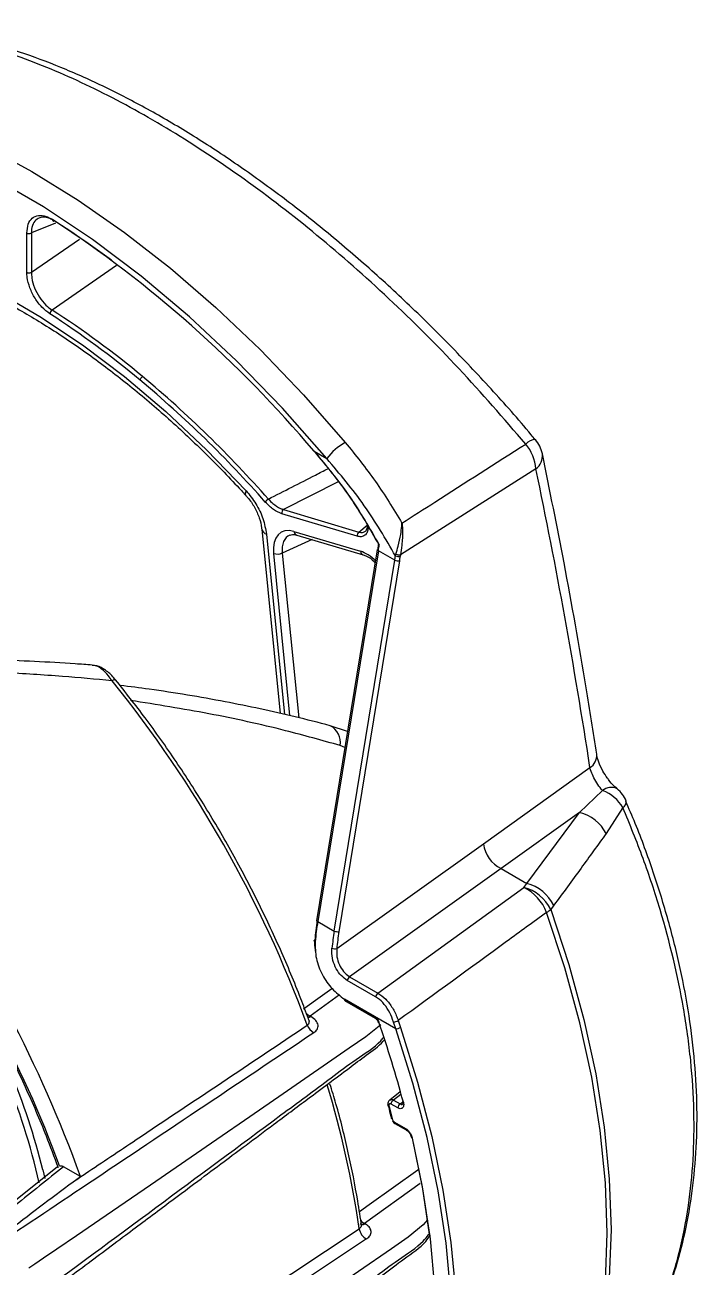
# Model space of a CAD drawing. Extents: x 16.5 to 113.1, y 4.4 to 84.5.
# Drawn here: x 87.967 to 90.015, y 69.318 to 73.099 of the extents above; entities that cross this region are included whole.
import ezdxf

# ---------------------------------------------------------------- set-up
doc = ezdxf.new("R2010")
doc.units = 0
doc.header["$MEASUREMENT"] = 0
doc.layers.add('OBJECT', color=7, linetype='CONTINUOUS')

msp = doc.modelspace()

# ---------------------------------------------------------------- linework, layer by layer
at = {"layer": 'OBJECT'}
for p, q in [((88.0604, 72.4958), (87.9872, 72.4657)), ((87.9732, 72.3461), (87.9732, 72.4658)), ((87.9872, 72.4657), (87.9872, 72.346)), ((87.9872, 72.346), (88.134, 72.4473)), ((88.2463, 72.3668), (88.0498, 72.2311)), ((88.848, 71.8012), (88.8869, 71.7788)), ((89.5237, 71.7475), (89.1111, 71.4856)), ((88.9214, 71.7086), (88.7548, 71.624)), ((88.6397, 71.6675), (88.6399, 71.6673)), ((88.9796, 71.5425), (88.7497, 71.6112)), ((88.7548, 71.624), (88.9847, 71.5554)), ((88.6887, 71.5642), (88.7449, 71.0027)), ((88.7868, 71.5572), (88.9891, 71.4968)), ((88.9847, 71.5554), (89.0092, 71.5766)), ((88.7031, 71.5488), (88.758, 70.9999)), ((88.8426, 71.5321), (88.7512, 71.4915)), ((88.7952, 71.5462), (88.9975, 71.4858)), ((88.7744, 70.9964), (88.7249, 71.4904)), ((88.7512, 71.4915), (88.8015, 70.9902)), ((89.0404, 71.5007), (88.8558, 70.372)), ((89.0437, 71.4985), (88.8592, 70.3697)), ((89.094, 71.4695), (89.0437, 71.4985)), ((89.096, 71.4827), (89.0973, 71.4877)), ((89.1111, 71.4856), (89.1104, 71.481)), ((88.9094, 70.3407), (89.094, 71.4695)), ((89.1083, 71.4676), (88.9238, 70.3388)), ((88.95, 70.9477), (88.8968, 70.9651)), ((88.942, 70.8992), (88.9276, 70.9053)), ((89.3638, 70.6063), (89.6883, 70.8381)), ((89.6567, 70.7016), (89.7268, 70.7686)), ((89.6567, 70.7016), (89.4177, 70.5309)), ((89.4959, 70.4858), (89.6567, 70.7016)), ((89.7887, 70.7166), (89.7377, 70.6376)), ((88.9171, 70.2873), (89.3638, 70.6063)), ((89.4177, 70.5309), (88.9563, 70.2014)), ((89.4177, 70.5309), (89.4959, 70.4858)), ((89.0426, 70.1516), (89.4867, 70.4735)), ((89.4867, 70.4735), (89.4959, 70.4858)), ((89.5779, 70.419), (89.5688, 70.4066)), ((88.8592, 70.3697), (88.9094, 70.3407)), ((89.0355, 70.1405), (88.9492, 70.1903)), ((88.9563, 70.2014), (89.0426, 70.1516)), ((88.9253, 70.1462), (88.8364, 70.0814)), ((89.0967, 70.0429), (88.9406, 70.133)), ((88.9459, 70.1298), (89.0323, 70.0799)), ((88.9479, 70.1252), (89.0343, 70.0753)), ((88.8364, 70.0814), (88.8384, 70.0803)), ((89.0967, 70.0429), (89.09, 70.0638)), ((89.1042, 70.0681), (89.111, 70.0474)), ((89.1104, 69.8508), (89.0785, 69.8263)), ((89.1031, 69.8024), (89.083, 69.814)), ((89.1126, 69.8436), (89.09, 69.8263)), ((89.09, 69.8263), (89.1102, 69.8146)), ((89.1102, 69.8146), (89.1175, 69.8201)), ((89.0762, 69.807), (89.0859, 69.7689)), ((89.0927, 69.7594), (89.1267, 69.7398)), ((89.0942, 69.7552), (89.1287, 69.7352)), ((89.1287, 69.7352), (89.1289, 69.7351)), ((88.0653, 69.6223), (87.8, 69.4097)), ((88.1363, 69.5938), (88.0851, 69.6234)), ((88.0216, 69.6138), (88.0277, 69.5877)), ((88.1138, 69.5773), (88.1363, 69.5938)), ((89.1714, 69.5718), (89.0017, 69.4506)), ((89.0017, 69.4506), (89.0035, 69.4496)), ((89.0076, 69.4033), (87.9896, 68.7278))]:
    msp.add_line(p, q, dxfattribs=at)
at = {"layer": 'OBJECT', "flags": 128}
for points in [[(87.033, 72.9306), (87.1607, 72.9285), (87.2924, 72.9137), (87.4274, 72.8863), (87.5652, 72.8463), (87.705, 72.7939), (87.8461, 72.7295), (87.988, 72.6533), (88.1298, 72.5657), (88.271, 72.4672), (88.4108, 72.3581), (88.5486, 72.239), (88.6836, 72.1106), (88.8153, 71.9733), (88.943, 71.828)], [(88.8869, 71.7788), (88.7516, 71.9323), (88.6118, 72.0765), (88.4682, 72.2106), (88.3218, 72.3338), (88.1732, 72.4455), (88.0234, 72.5449), (87.8732, 72.6317), (87.7234, 72.7051), (87.5749, 72.765), (87.4284, 72.8109), (87.2849, 72.8425), (87.1451, 72.8597), (87.0098, 72.8624)], [(88.0511, 72.5068), (88.0512, 72.5055), (88.0514, 72.5043), (88.0519, 72.5033), (88.0526, 72.5026), (88.0535, 72.5022), (88.0546, 72.502), (88.0557, 72.5021), (88.0569, 72.5025)], [(88.231, 72.3827), (88.1601, 72.4337), (88.0569, 72.5025)], [(87.2555, 72.4808), (87.376, 72.4667), (87.4997, 72.4399), (87.626, 72.4008), (87.7542, 72.3494), (87.8835, 72.2861), (88.0132, 72.2113), (88.1424, 72.1253), (88.2706, 72.0287), (88.3969, 71.922), (88.5207, 71.8059), (88.6411, 71.6809)], [(89.5221, 71.837), (89.5222, 71.8368), (89.5223, 71.8366)], [(88.6411, 71.6809), (88.6389, 71.6753), (88.6383, 71.6708), (88.6395, 71.6677), (88.6397, 71.6675)], [(89.0404, 71.5007), (89.0404, 71.5008), (89.0407, 71.5012), (89.0414, 71.5014), (89.0424, 71.5016)], [(89.0437, 71.4985), (89.0424, 71.499), (89.0414, 71.4995), (89.0408, 71.5), (89.0404, 71.5004), (89.0404, 71.5007)], [(88.2435, 71.1054), (88.2429, 71.1058), (88.2413, 71.1061), (88.239, 71.1056), (88.236, 71.1045), (88.2325, 71.1028)], [(89.5563, 68.6568), (89.6118, 68.7612), (89.6577, 68.8758), (89.6937, 68.9999), (89.7196, 69.1327), (89.7352, 69.2733), (89.7404, 69.4209), (89.7352, 69.5745), (89.7196, 69.7332), (89.6937, 69.8958), (89.6577, 70.0615), (89.6118, 70.2291), (89.5563, 70.3975)], [(89.5688, 70.4066), (89.6241, 70.2385), (89.6699, 70.0713), (89.7058, 69.9061), (89.7316, 69.7438), (89.7472, 69.5855), (89.7524, 69.4323), (89.7472, 69.285), (89.7316, 69.1447), (89.7058, 69.0122), (89.6699, 68.8884), (89.6241, 68.7741), (89.5688, 68.6699)], [(88.8592, 70.3697), (88.8579, 70.3702), (88.8569, 70.3707), (88.8562, 70.3712), (88.8559, 70.3717), (88.8558, 70.372)], [(88.8514, 70.3086), (88.8502, 70.3091), (88.8492, 70.3097), (88.8486, 70.3103), (88.8483, 70.3109), (88.8483, 70.3114), (88.8487, 70.312), (88.8494, 70.3125), (88.8504, 70.3129)], [(88.8157, 70.1035), (88.8523, 70.1301), (88.9022, 70.1663)], [(88.8364, 70.0814), (88.8323, 70.0796), (88.8298, 70.079)], [(88.8305, 70.0777), (88.8343, 70.0785), (88.8384, 70.0803)], [(89.0512, 70.0557), (89.0057, 70.0187), (88.9548, 69.9837), (88.7534, 69.8447), (88.6526, 69.7753), (88.5518, 69.7059), (88.3498, 69.5672), (88.2149, 69.4748), (88.1247, 69.4132), (88.0645, 69.3722), (88.0241, 69.3449), (87.9971, 69.3267), (87.9791, 69.3146)], [(89.0967, 68.3232), (89.1488, 68.4288), (89.1919, 68.5437), (89.2256, 68.6673), (89.2499, 68.799), (89.2645, 68.938), (89.2693, 69.0834), (89.2645, 69.2345), (89.2499, 69.3903), (89.2256, 69.55), (89.1919, 69.7126), (89.1488, 69.8772), (89.0967, 70.0429)], [(89.111, 70.0474), (89.1633, 69.881), (89.2065, 69.7157), (89.2404, 69.5524), (89.2647, 69.3921), (89.2794, 69.2356), (89.2843, 69.0839), (89.2794, 68.9379), (89.2647, 68.7984), (89.2404, 68.6661), (89.2065, 68.542), (89.1633, 68.4266), (89.111, 68.3206)], [(89.0786, 69.8262), (89.082, 69.8278), (89.0867, 69.8275), (89.09, 69.8263), (89.09, 69.8263), (89.09, 69.8263)], [(89.1997, 69.4178), (89.178, 69.5617), (89.1466, 69.7157)], [(89.1471, 69.7106), (89.1786, 69.556), (89.2013, 69.4041), (89.2149, 69.2559), (89.2195, 69.1122), (89.2149, 68.9737), (89.2013, 68.8412), (89.1786, 68.7155), (89.1471, 68.5973)], [(88.986, 69.4866), (89.0158, 69.5079), (89.1637, 69.6136), (89.1651, 69.6145)], [(87.9687, 68.7601), (88.0073, 68.7858), (88.1619, 68.8883), (88.7801, 69.2986), (88.9853, 69.4347)], [(89.1931, 69.4613), (89.1804, 69.446), (89.1347, 69.4089), (89.0838, 69.3738), (88.8824, 69.2349)]]:
    msp.add_lwpolyline(points, dxfattribs=at)
at = {"layer": 'OBJECT'}
for centre, radius, start, end in [((86.0422, 69.4354), 3.6701, 40.1381, 56.8139), ((87.9803, 72.4794), 0.0154, 242.6646, 296.6064), ((87.9803, 72.3597), 0.0154, 242.6646, 296.6064), ((88.0595, 72.2179), 0.0163, 126.2294, 173.9227), ((86.5359, 69.8789), 2.7973, 50.2254, 57.2324), ((86.5354, 69.8769), 2.786, 50.2254, 57.2323), ((88.3365, 72.0127), 0.0195, 124.3812, 163.8033), ((86.1089, 69.3697), 3.4487, 41.3088, 50.1718), ((86.1077, 69.3696), 3.4627, 41.3089, 50.1718), ((89.0227, 71.6806), 0.1676, 118.4064, 144.1319), ((89.5255, 71.7911), 0.046, 94.3264, 135.7277), ((89.3882, 71.7362), 0.1359, 4.7706, 39.8442), ((89.4454, 71.7729), 0.1, 11.8341, 39.9346), ((89.4948, 71.7869), 0.0488, 306.1618, 7.5939), ((88.7247, 71.6299), 0.0301, 122.1578, 147.1324), ((88.7625, 71.6135), 0.013, 125.9324, 190.2042), ((88.7085, 71.5683), 0.0203, 190.9398, 254.2903), ((88.7999, 71.5585), 0.0131, 185.584, 249.2872), ((88.9924, 71.5448), 0.013, 125.933, 190.204), ((88.7367, 71.5233), 0.0349, 250.2192, 294.5684), ((89.0022, 71.4981), 0.0132, 185.6666, 248.1208), ((89.1071, 71.5152), 0.0343, 251.1217, 275.5512), ((89.1104, 71.5279), 0.0423, 251.9189, 270.9795), ((89.106, 71.5051), 0.0376, 251.2303, 273.441), ((85.3505, 68.7753), 3.7045, 20.1933, 38.9238), ((88.8696, 70.9139), 0.0586, 351.5503, 62.2737), ((89.665, 70.8754), 0.044, 301.9968, 4.2798), ((89.7531, 70.7369), 0.0411, 64.5775, 129.6645), ((89.6792, 70.6489), 0.1288, 31.7116, 68.289), ((89.707, 70.697), 0.1, 23.1474, 50.057), ((89.7774, 70.7349), 0.0215, 301.8684, 4.6343), ((89.6257, 70.5791), 0.1264, 27.5638, 75.7904), ((89.4613, 70.6191), 0.0984, 187.4568, 243.6913), ((84.5003, 68.285), 3.8643, 19.7974, 35.8036), ((84.5744, 68.3276), 3.7317, 20.3612, 35.685), ((89.4244, 70.3465), 0.1414, 21.1454, 63.889), ((89.4552, 70.3512), 0.1263, 26.0124, 75.5871), ((89.4645, 70.3634), 0.1263, 26.0895, 75.5969), ((89.4918, 70.4991), 0.1203, 302.4346, 309.7497), ((88.9215, 70.3763), 0.0376, 251.2277, 273.4416), ((88.9115, 70.3142), 0.0274, 250.7994, 281.7531), ((88.9646, 70.1883), 0.0156, 122.2344, 172.4554), ((89.0509, 70.1384), 0.0156, 122.2344, 172.4554), ((88.9452, 70.1323), 0.00468, 171.4001, 231.558), ((88.9507, 70.1292), 0.00482, 172.8876, 235.7948), ((88.8526, 70.1163), 0.0385, 221.8543, 244.9664), ((89.037, 70.0793), 0.00477, 172.6678, 237.3051), ((88.8677, 70.0693), 0.0432, 200.6564, 241.9492), ((89.0444, 70.0657), 0.00223, 215.9602, 285.0928), ((85.7526, 68.9179), 3.486, 14.9993, 19.1869), ((89.0873, 70.0986), 0.0349, 274.4181, 298.9381), ((89.0949, 70.0734), 0.0306, 273.435, 301.704), ((86.0655, 69.14), 1.993, 12.5722, 22.6547), ((86.0471, 69.1324), 2.0323, 13.7007, 22.6286), ((86.072, 69.0158), 2.9433, 8.1839, 16.9252), ((89.1185, 69.8017), 0.0154, 122.6022, 177.3969), ((89.1198, 69.8228), 0.00276, 206.2196, 272.513), ((89.1314, 69.7392), 0.0048, 172.7439, 235.9384), ((89.1472, 69.7136), 0.00299, 200.1903, 267.859), ((89.0281, 69.4415), 0.0434, 189.0002, 241.7136), ((88.9933, 69.4629), 0.0149, 245.3598, 304.6045), ((89.0179, 69.4849), 0.0379, 222.6687, 244.7039), ((88.9944, 69.4641), 0.0171, 262.1419, 302.1219)]:
    msp.add_arc(centre, radius, start, end, dxfattribs=at)
for centre, major_axis, ratio, start_param, end_param in [((79.1078, 61.9256), (5.4545, 16.6635), 0.560082, 5.447697, 5.512146), ((88.8062, 71.4548), (-0.0584, 0.0996), 0.576929, 5.729177, 7.181908), ((88.8204, 71.4629), (-0.0506, 0.0811), 0.590446, 6.200257, 7.16422), ((88.7339, 71.4569), (0.161, 0.4919), 0.560082, 4.983264, 5.010875), ((88.7417, 71.4544), (0.1561, 0.4831), 0.559424, 4.981148, 5.017046), ((89.0078, 71.3946), (-0.0579, 0.0994), 0.581622, 5.139284, 5.727847), ((88.7919, 71.4254), (0.1561, 0.4831), 0.559424, 4.981148, 5.008197), ((88.7998, 71.4228), (0.161, 0.4919), 0.560082, 4.983264, 5.010313), ((89.1543, 70.4158), (0.1547, 0.4726), 0.560082, 1.841671, 1.968135), ((89.1621, 70.4133), (0.1597, 0.4813), 0.560728, 1.843799, 1.970263), ((89.2124, 70.3843), (0.1597, 0.4813), 0.560728, 1.843799, 1.952058), ((89.2202, 70.3818), (0.1547, 0.4726), 0.560082, 1.841671, 1.94993), ((88.9461, 70.2522), (-0.076, 0.1298), 0.57857, 2.298407, 2.34801)]:
    msp.add_ellipse(centre, major_axis=major_axis, ratio=ratio, start_param=start_param, end_param=end_param, dxfattribs=at)
for points, knots in [([(89.4926, 71.8233), (89.4254, 71.9009), (89.2909, 72.0565), (89.0768, 72.2685), (88.8573, 72.4623), (88.6345, 72.6334), (88.4118, 72.7806), (88.1927, 72.9018), (87.9806, 72.9947), (87.7772, 73.0594), (87.5974, 73.0925), (87.44, 73.1013), (87.3506, 73.0908), (87.3059, 73.0856)], [0, 0, 0, 0, 0.0947289, 0.1897538, 0.2844742, 0.3792526, 0.4743386, 0.5691143, 0.6628629, 0.7569108, 0.8506657, 0.9253324, 1, 1, 1, 1]), ([(89.5216, 71.836), (89.5175, 71.8411), (89.4741, 71.8947), (89.3871, 71.9917), (89.261, 72.1261), (89.1313, 72.2535), (88.9994, 72.3739), (88.866, 72.4863), (88.7319, 72.5904), (88.5979, 72.6857), (88.4646, 72.7718), (88.333, 72.8482), (88.2035, 72.9147), (88.0761, 72.9713), (87.9505, 73.0182), (87.8265, 73.055), (87.7047, 73.0814), (87.5855, 73.0971), (87.4702, 73.1004), (87.3889, 73.0974), (87.3477, 73.0898), (87.3421, 73.0887)], [0, 0, 0, 0, 0.006173, 0.064693, 0.123314, 0.181926, 0.240436, 0.298769, 0.356871, 0.414709, 0.472277, 0.529601, 0.586529, 0.643151, 0.700235, 0.757796, 0.815783, 0.874079, 0.932497, 0.99075, 1, 1, 1, 1]), ([(87.9732, 72.4658), (87.9741, 72.475), (87.9757, 72.4936), (87.9886, 72.5121), (88.0076, 72.5206), (88.0296, 72.5186), (88.0445, 72.5104), (88.0511, 72.5068)], [0, 0, 0, 0, 0.209995, 0.420029, 0.629032, 0.83643, 1, 1, 1, 1]), ([(88.0569, 72.5025), (88.0522, 72.5052), (88.0399, 72.5121), (88.021, 72.5152), (88.0032, 72.5094), (87.9911, 72.4944), (87.9873, 72.4778), (87.9872, 72.4674), (87.9872, 72.4657)], [0, 0, 0, 0, 0.1308078, 0.3363298, 0.5419433, 0.7486846, 0.9572888, 1, 1, 1, 1]), ([(87.2876, 72.4513), (87.3065, 72.4498), (87.3618, 72.4453), (87.4562, 72.4294), (87.5713, 72.3999), (87.6886, 72.3594), (87.8076, 72.3082), (87.9276, 72.2465), (88.048, 72.1746), (88.1681, 72.0928), (88.2873, 72.0016), (88.405, 71.9015), (88.5185, 71.7947), (88.5961, 71.7148), (88.6354, 71.6721), (88.6396, 71.6675)], [0, 0, 0, 0, 0.04508, 0.13174, 0.218237, 0.304579, 0.390832, 0.477043, 0.563245, 0.649453, 0.735683, 0.821942, 0.908231, 0.99002, 1, 1, 1, 1]), ([(88.0433, 72.2196), (88.035, 72.2258), (88.0186, 72.2383), (87.9972, 72.2667), (87.9815, 72.2984), (87.9741, 72.326), (87.9734, 72.3409), (87.9732, 72.3461)], [0, 0, 0, 0, 0.22061, 0.441204, 0.6623, 0.88484, 1, 1, 1, 1]), ([(87.9872, 72.346), (87.9874, 72.3403), (87.9881, 72.3255), (87.9956, 72.299), (88.0105, 72.2701), (88.0296, 72.246), (88.0435, 72.2358), (88.0498, 72.2311)], [0, 0, 0, 0, 0.139891, 0.364526, 0.588857, 0.811169, 1, 1, 1, 1]), ([(88.943, 71.828), (88.9745, 71.7891), (89.0377, 71.7111), (89.0896, 71.6255), (89.1156, 71.5825)], [0, 0, 0, 0, 0.498142, 1, 1, 1, 1]), ([(89.1156, 71.5825), (89.1489, 71.6038), (89.2746, 71.6842), (89.4002, 71.7644), (89.4926, 71.8233)], [0, 0, 0, 0, 0.2652137, 1, 1, 1, 1]), ([(88.848, 71.8012), (88.885, 71.7566), (88.9596, 71.667), (89.0173, 71.5665), (89.0463, 71.516)], [0, 0, 0, 0, 0.497109, 1, 1, 1, 1]), ([(89.0461, 71.516), (89.0179, 71.5655), (88.9613, 71.6653), (88.8879, 71.7545), (88.851, 71.7994)], [0, 0, 0, 0, 0.496651, 1, 1, 1, 1]), ([(89.096, 71.4827), (89.0658, 71.5346), (89.0049, 71.639), (88.9264, 71.732), (88.8869, 71.7788)], [0, 0, 0, 0, 0.496567, 1, 1, 1, 1]), ([(89.7089, 70.8787), (89.6982, 70.9464), (89.6673, 71.1427), (89.6133, 71.4487), (89.5656, 71.6832), (89.5433, 71.7934)], [0, 0, 0, 0, 0.2182226, 0.6325862, 1, 1, 1, 1]), ([(88.7087, 71.6554), (88.7566, 71.6799), (88.817, 71.7107), (88.8773, 71.7417), (88.8897, 71.748)], [0, 0, 0, 0, 0.793904, 1, 1, 1, 1]), ([(88.6394, 71.6668), (88.6418, 71.6645), (88.6517, 71.6548), (88.6672, 71.6307), (88.6816, 71.599), (88.6878, 71.5756), (88.6883, 71.5658), (88.6884, 71.5644)], [0, 0, 0, 0, 0.089178, 0.378137, 0.668654, 0.953501, 1, 1, 1, 1]), ([(88.6411, 71.6809), (88.6514, 71.6682), (88.6721, 71.6427), (88.6947, 71.5952), (88.7002, 71.5645), (88.7031, 71.5488)], [0, 0, 0, 0, 0.327443, 0.654939, 1, 1, 1, 1]), ([(88.7497, 71.6112), (88.7412, 71.6146), (88.724, 71.6215), (88.7077, 71.6379), (88.6995, 71.6462)], [0, 0, 0, 0, 0.49412, 1, 1, 1, 1]), ([(88.7087, 71.6554), (88.7132, 71.6508), (88.7248, 71.6389), (88.741, 71.6286), (88.7517, 71.625), (88.7548, 71.624)], [0, 0, 0, 0, 0.305588, 0.797658, 1, 1, 1, 1]), ([(89.0121, 71.5718), (89.0121, 71.5682), (89.0122, 71.5592), (89.007, 71.5487), (88.9978, 71.5415), (88.9877, 71.5405), (88.9813, 71.5421), (88.9796, 71.5425)], [0, 0, 0, 0, 0.159142, 0.40365, 0.650805, 0.902807, 1, 1, 1, 1]), ([(88.9847, 71.5554), (88.9886, 71.5546), (88.9962, 71.5529), (89.0049, 71.5577), (89.0101, 71.5652), (89.0105, 71.572), (89.0107, 71.5744)], [0, 0, 0, 0, 0.287385, 0.574986, 0.853917, 1, 1, 1, 1]), ([(89.0973, 71.4877), (89.0995, 71.4958), (89.1052, 71.516), (89.1117, 71.5455), (89.1146, 71.5674), (89.1154, 71.5783), (89.1155, 71.5814), (89.1156, 71.5824), (89.1156, 71.5825)], [0, 0, 0, 0, 0.246968, 0.616294, 0.888223, 0.963535, 0.996187, 1, 1, 1, 1]), ([(89.1156, 71.5825), (89.1156, 71.5824), (89.1157, 71.5813), (89.1166, 71.5735), (89.1178, 71.5521), (89.1163, 71.52), (89.1126, 71.4954), (89.1111, 71.4856)], [0, 0, 0, 0, 0.00401, 0.038978, 0.268225, 0.708727, 1, 1, 1, 1]), ([(88.7749, 71.5456), (88.7771, 71.5468), (88.7817, 71.5492), (88.7906, 71.5472), (88.7952, 71.5462)], [0, 0, 0, 0, 0.48466, 1, 1, 1, 1]), ([(89.0463, 71.516), (89.0463, 71.516), (89.0457, 71.5159), (89.0444, 71.5156), (89.043, 71.5153), (89.0424, 71.5152), (89.0429, 71.5152), (89.044, 71.5153), (89.0445, 71.5154)], [0, 0, 0, 0, 0.009429, 0.151969, 0.380856, 0.592582, 0.796142, 1, 1, 1, 1]), ([(88.9975, 71.4858), (89.0009, 71.4845), (89.0112, 71.4807), (89.0247, 71.4728), (89.033, 71.4634), (89.0342, 71.462)], [0, 0, 0, 0, 0.304835, 0.903436, 1, 1, 1, 1]), ([(88.1722, 71.1503), (88.155, 71.1516), (88.0555, 71.159), (87.9549, 71.1632), (87.8717, 71.1667)], [0, 0, 0, 0, 0.172803, 1, 1, 1, 1]), ([(88.2325, 71.1028), (88.2289, 71.108), (88.2192, 71.1221), (88.2018, 71.1386), (88.1844, 71.1491), (88.1753, 71.1493), (88.1721, 71.1494)], [0, 0, 0, 0, 0.201031, 0.53756, 0.84132, 1, 1, 1, 1]), ([(88.2429, 71.1046), (88.2394, 71.1092), (88.2287, 71.1237), (88.2071, 71.1391), (88.1866, 71.1498), (88.175, 71.1495), (88.1727, 71.1494)], [0, 0, 0, 0, 0.186008, 0.572837, 0.912803, 1, 1, 1, 1]), ([(88.2325, 71.1028), (88.1823, 71.1074), (88.0734, 71.1173), (87.9633, 71.1237), (87.9039, 71.1272)], [0, 0, 0, 0, 0.460735, 1, 1, 1, 1]), ([(88.8306, 70.0739), (88.823, 70.0942), (88.7969, 70.1645), (88.7464, 70.2844), (88.677, 70.4322), (88.6004, 70.5775), (88.5175, 70.7196), (88.4285, 70.8574), (88.3373, 70.9867), (88.2738, 71.0671), (88.2435, 71.1054)], [0, 0, 0, 0, 0.055517, 0.192239, 0.328969, 0.465689, 0.602405, 0.739125, 0.875851, 1, 1, 1, 1]), ([(88.8969, 70.9658), (88.8614, 70.9751), (88.7563, 71.0025), (88.5731, 71.0407), (88.3946, 71.0711), (88.2867, 71.0845), (88.2569, 71.0882)], [0, 0, 0, 0, 0.1711592, 0.5074663, 0.8640434, 1, 1, 1, 1]), ([(88.9276, 70.9053), (88.8723, 70.9208), (88.7415, 70.9576), (88.5285, 71.0042), (88.3688, 71.0299), (88.2888, 71.0427)], [0, 0, 0, 0, 0.267535, 0.633326, 1, 1, 1, 1]), ([(89.7417, 70.8063), (89.7368, 70.8134), (89.7258, 70.8293), (89.715, 70.8538), (89.7098, 70.8716), (89.7092, 70.8771), (89.7091, 70.8782)], [0, 0, 0, 0, 0.283927, 0.634783, 0.925143, 1, 1, 1, 1]), ([(89.7268, 70.7686), (89.7255, 70.77), (89.7193, 70.7768), (89.7087, 70.7911), (89.6974, 70.8117), (89.691, 70.8277), (89.6889, 70.8358), (89.6883, 70.8381)], [0, 0, 0, 0, 0.080942, 0.365196, 0.637408, 0.898731, 1, 1, 1, 1]), ([(89.7711, 70.7744), (89.7681, 70.7767), (89.7597, 70.7836), (89.7487, 70.7955), (89.7427, 70.8048), (89.7417, 70.8063)], [0, 0, 0, 0, 0.310558, 0.892894, 1, 1, 1, 1]), ([(89.9162, 69.2238), (89.9249, 69.2456), (89.9483, 69.3044), (89.9757, 69.4081), (89.9993, 69.5333), (90.0126, 69.6646), (90.0158, 69.8006), (90.0088, 69.9401), (89.9916, 70.0821), (89.9646, 70.2264), (89.9282, 70.3727), (89.882, 70.5204), (89.8382, 70.6419), (89.8069, 70.7135), (89.797, 70.7359)], [0, 0, 0, 0, 0.053089, 0.143091, 0.233573, 0.324332, 0.41514, 0.505842, 0.595843, 0.685842, 0.776358, 0.867239, 0.958324, 1, 1, 1, 1]), ([(89.7928, 68.9875), (89.8152, 69.0216), (89.8613, 69.0921), (89.9164, 69.2156), (89.9606, 69.3535), (89.9894, 69.4978), (90.0042, 69.6441), (90.0067, 69.7916), (89.997, 69.9458), (89.969, 70.1498), (89.9195, 70.3565), (89.8521, 70.5613), (89.8098, 70.6648), (89.7887, 70.7166)], [0, 0, 0, 0, 0.083892, 0.173132, 0.26551, 0.357887, 0.439459, 0.521031, 0.604959, 0.688888, 0.842418, 0.921209, 1, 1, 1, 1]), ([(89.7377, 70.6376), (89.7122, 70.6025), (89.6593, 70.5295), (89.6057, 70.4568), (89.5779, 70.419)], [0, 0, 0, 0, 0.480479, 1, 1, 1, 1]), ([(89.5563, 70.3975), (89.5157, 70.3679), (89.365, 70.258), (89.2142, 70.1482), (89.1042, 70.0681)], [0, 0, 0, 0, 0.269854, 1, 1, 1, 1]), ([(88.8536, 70.2754), (88.8517, 70.2855), (88.8493, 70.2981), (88.8502, 70.3104), (88.8504, 70.3129)], [0, 0, 0, 0, 0.798302, 1, 1, 1, 1]), ([(88.8514, 70.3086), (88.8515, 70.2914), (88.8516, 70.257), (88.8714, 70.2069), (88.9022, 70.1622), (88.9275, 70.1429), (88.9406, 70.133)], [0, 0, 0, 0, 0.248571, 0.497385, 0.740827, 1, 1, 1, 1]), ([(88.9492, 70.1903), (88.9429, 70.1948), (88.9303, 70.2037), (88.9148, 70.2256), (88.9044, 70.2514), (88.9014, 70.2732), (88.9022, 70.2852), (88.9025, 70.2883)], [0, 0, 0, 0, 0.226177, 0.452205, 0.682223, 0.919651, 1, 1, 1, 1]), ([(88.9171, 70.2873), (88.9168, 70.279), (88.9162, 70.2623), (88.9242, 70.2376), (88.9372, 70.2168), (88.949, 70.2059), (88.9554, 70.2019), (88.9563, 70.2014)], [0, 0, 0, 0, 0.2451361, 0.4905004, 0.7303161, 0.9653444, 1, 1, 1, 1]), ([(87.7838, 70.2189), (87.7962, 70.1983), (87.8367, 70.131), (87.8987, 70.013), (87.9694, 69.8663), (88.0258, 69.7352), (88.0562, 69.6531), (88.0682, 69.6208)], [0, 0, 0, 0, 0.107597, 0.352218, 0.596827, 0.841414, 1, 1, 1, 1]), ([(89.0426, 70.1516), (89.0507, 70.146), (89.0669, 70.1348), (89.0872, 70.1075), (89.0988, 70.084), (89.1033, 70.0707), (89.1042, 70.0681)], [0, 0, 0, 0, 0.30705, 0.614016, 0.922363, 1, 1, 1, 1]), ([(88.9423, 70.1286), (88.9428, 70.1283), (88.9446, 70.1272), (88.9465, 70.1261), (88.9479, 70.1252)], [0, 0, 0, 0, 0.2499, 1, 1, 1, 1]), ([(89.09, 70.0638), (89.0864, 70.0734), (89.0794, 70.0926), (89.0623, 70.1185), (89.0468, 70.1335), (89.0375, 70.1392), (89.0355, 70.1405)], [0, 0, 0, 0, 0.3048188, 0.6095293, 0.915797, 1, 1, 1, 1]), ([(88.8474, 70.0311), (88.8475, 70.0312), (88.8519, 70.0342), (88.859, 70.0416), (88.8614, 70.0548), (88.8548, 70.0689), (88.8438, 70.0765), (88.8384, 70.0803)], [0, 0, 0, 0, 0.005177, 0.217909, 0.46291, 0.731848, 1, 1, 1, 1]), ([(89.0323, 70.0799), (89.0339, 70.0788), (89.0371, 70.0766), (89.0414, 70.0713), (89.0439, 70.0667), (89.0448, 70.0641), (89.045, 70.0635)], [0, 0, 0, 0, 0.3070203, 0.6140915, 0.9196507, 1, 1, 1, 1]), ([(89.0344, 70.0753), (89.0346, 70.0751), (89.0354, 70.0747), (89.0374, 70.073), (89.0397, 70.0703), (89.0416, 70.0671), (89.0423, 70.0651), (89.0425, 70.0644)], [0, 0, 0, 0, 0.0998, 0.324962, 0.574719, 0.834307, 1, 1, 1, 1]), ([(88.1138, 69.5773), (88.1266, 69.5858), (88.1908, 69.6287), (88.4286, 69.7876), (88.6536, 69.9379), (88.8273, 70.054)], [0, 0, 0, 0, 0.0539192, 0.2695963, 1, 1, 1, 1]), ([(88.8303, 70.0738), (88.831, 70.0724), (88.8328, 70.0688), (88.8328, 70.0641), (88.8318, 70.0593), (88.83, 70.0562), (88.8279, 70.0545), (88.8273, 70.054)], [0, 0, 0, 0, 0.1901681, 0.5043262, 0.635808, 0.8962387, 1, 1, 1, 1]), ([(88.8308, 70.0735), (88.8309, 70.0733), (88.8311, 70.0729), (88.831, 70.0735), (88.831, 70.0737)], [0, 0, 0, 0, 0.704717, 1, 1, 1, 1]), ([(88.8474, 70.0311), (88.6112, 69.8731), (88.2734, 69.6471), (87.9354, 69.4212), (87.8337, 69.3532)], [0, 0, 0, 0, 0.699038, 1, 1, 1, 1]), ([(87.9739, 69.1911), (88.0271, 69.2308), (88.127, 69.3054), (88.2669, 69.4099), (88.3869, 69.4996), (88.487, 69.5744), (88.5694, 69.6359), (88.6463, 69.6933), (88.7314, 69.7569), (88.8358, 69.8351), (88.9306, 69.9052), (89.0069, 69.9635), (89.047, 69.9908), (89.0606, 70.008), (89.0617, 70.0093)], [0, 0, 0, 0, 0.146577, 0.274878, 0.38491, 0.476675, 0.550177, 0.611331, 0.687857, 0.783296, 0.897659, 0.945427, 0.995701, 1, 1, 1, 1]), ([(87.9844, 69.2172), (88.2389, 69.405), (88.5188, 69.6116), (88.8233, 69.8373), (88.9003, 69.8934), (88.9738, 69.9507), (89.0362, 69.9886), (89.0566, 70.0134), (89.0594, 70.0168)], [0, 0, 0, 0, 0.706525, 0.777178, 0.84783, 0.918483, 0.989074, 1, 1, 1, 1]), ([(88.9928, 69.4426), (88.989, 69.468), (88.9781, 69.5416), (88.9531, 69.6657), (88.9244, 69.7849), (88.9026, 69.8549), (88.8963, 69.875)], [0, 0, 0, 0, 0.1799326, 0.5216083, 0.8632533, 1, 1, 1, 1]), ([(89.0721, 69.8143), (89.0735, 69.8091), (89.0773, 69.7945), (89.0809, 69.78), (89.0832, 69.7706)], [0, 0, 0, 0, 0.360451, 1, 1, 1, 1]), ([(89.0786, 69.8262), (89.0783, 69.826), (89.0765, 69.825), (89.0744, 69.8217), (89.0728, 69.8168), (89.0728, 69.8113), (89.0738, 69.8077), (89.0743, 69.8059)], [0, 0, 0, 0, 0.047497, 0.27704, 0.501881, 0.752655, 1, 1, 1, 1]), ([(89.0762, 69.807), (89.0755, 69.8072), (89.0741, 69.8076), (89.0734, 69.8087), (89.0738, 69.8102), (89.0751, 69.8112), (89.0758, 69.8117)], [0, 0, 0, 0, 0.249998, 0.499994, 0.749983, 1, 1, 1, 1]), ([(89.083, 69.814), (89.0822, 69.8144), (89.0805, 69.8151), (89.0784, 69.815), (89.0768, 69.8138), (89.0759, 69.8117), (89.0757, 69.8093), (89.0761, 69.8077), (89.0762, 69.807)], [0, 0, 0, 0, 0.179189, 0.358399, 0.536789, 0.713456, 0.88856, 1, 1, 1, 1]), ([(89.083, 69.814), (89.0831, 69.8151), (89.0833, 69.8174), (89.0849, 69.8211), (89.0873, 69.8243), (89.0891, 69.8256), (89.09, 69.8263)], [0, 0, 0, 0, 0.2499868, 0.4999797, 0.7499727, 1, 1, 1, 1]), ([(89.1199, 69.8201), (89.1204, 69.8176), (89.1214, 69.8126), (89.1203, 69.8063), (89.1175, 69.8018), (89.113, 69.7997), (89.108, 69.8), (89.1046, 69.8017), (89.1031, 69.8024)], [0, 0, 0, 0, 0.17386, 0.347729, 0.521578, 0.696275, 0.872357, 1, 1, 1, 1]), ([(89.1102, 69.8146), (89.1113, 69.814), (89.1135, 69.8128), (89.1161, 69.8127), (89.1172, 69.8136), (89.1176, 69.8139)], [0, 0, 0, 0, 0.388466, 0.792123, 1, 1, 1, 1]), ([(89.1172, 69.8216), (89.1175, 69.8204), (89.1181, 69.8177), (89.118, 69.8147), (89.1174, 69.8135), (89.1175, 69.8136), (89.1176, 69.8137)], [0, 0, 0, 0, 0.26118, 0.584828, 0.902316, 1, 1, 1, 1]), ([(89.0859, 69.7689), (89.0852, 69.7692), (89.0837, 69.7696), (89.083, 69.7708), (89.0835, 69.7722), (89.0847, 69.7733), (89.0854, 69.7738)], [0, 0, 0, 0, 0.249994, 0.499982, 0.74999, 1, 1, 1, 1]), ([(89.0859, 69.7689), (89.0862, 69.7679), (89.0869, 69.7659), (89.0887, 69.7629), (89.0907, 69.7607), (89.0921, 69.7598), (89.0927, 69.7594)], [0, 0, 0, 0, 0.267373, 0.534661, 0.803796, 1, 1, 1, 1]), ([(89.0871, 69.7626), (89.0875, 69.7618), (89.0893, 69.7586), (89.0932, 69.7557), (89.0957, 69.7543), (89.0964, 69.7539)], [0, 0, 0, 0, 0.205934, 0.804553, 1, 1, 1, 1]), ([(89.0927, 69.7594), (89.0928, 69.7585), (89.0931, 69.7567), (89.0939, 69.7546), (89.0947, 69.7548), (89.0947, 69.7548)], [0, 0, 0, 0, 0.499916, 0.999845, 1, 1, 1, 1]), ([(89.0947, 69.7548), (89.0955, 69.7546), (89.0969, 69.754), (89.0988, 69.7549), (89.0997, 69.7553)], [0, 0, 0, 0, 0.499893, 1, 1, 1, 1]), ([(89.1267, 69.7398), (89.1291, 69.7381), (89.1339, 69.7348), (89.1403, 69.7268), (89.1449, 69.7184), (89.1465, 69.713), (89.1471, 69.7106)], [0, 0, 0, 0, 0.266945, 0.533921, 0.799893, 1, 1, 1, 1]), ([(89.1288, 69.735), (89.1294, 69.7347), (89.1313, 69.7337), (89.1353, 69.73), (89.1398, 69.7241), (89.1431, 69.7177), (89.1439, 69.714), (89.1443, 69.7125)], [0, 0, 0, 0, 0.09731, 0.329408, 0.57693, 0.832351, 1, 1, 1, 1]), ([(88.0851, 69.6234), (88.0364, 69.5843), (87.9427, 69.5093), (87.8489, 69.4344), (87.804, 69.3985)], [0, 0, 0, 0, 0.520894, 1, 1, 1, 1]), ([(88.0729, 69.626), (88.0751, 69.6262), (88.0789, 69.6265), (88.0832, 69.6243), (88.0851, 69.6234)], [0, 0, 0, 0, 0.560892, 1, 1, 1, 1]), ([(87.8337, 69.3532), (87.8336, 69.3533), (87.8334, 69.3534), (87.8332, 69.354), (87.8337, 69.3557), (87.8386, 69.3621), (87.8635, 69.3854), (87.9551, 69.459), (88.0455, 69.5264), (88.1138, 69.5773)], [0, 0, 0, 0, 0.000975, 0.002308, 0.005825, 0.020094, 0.076658, 0.30233, 1, 1, 1, 1]), ([(88.9919, 69.4482), (88.9919, 69.4461), (88.9921, 69.4418), (88.9889, 69.4373), (88.986, 69.4353), (88.9853, 69.4347)], [0, 0, 0, 0, 0.4114233, 0.8438863, 1, 1, 1, 1]), ([(88.9927, 69.4456), (88.9927, 69.4455), (88.9928, 69.4453), (88.9924, 69.4473), (88.9922, 69.4484)], [0, 0, 0, 0, 0.397922, 1, 1, 1, 1]), ([(89.0076, 69.4033), (89.0091, 69.4044), (89.0147, 69.4084), (89.021, 69.417), (89.0223, 69.4287), (89.0168, 69.4403), (89.0079, 69.4465), (89.0035, 69.4496)], [0, 0, 0, 0, 0.081788, 0.307581, 0.536949, 0.768514, 1, 1, 1, 1]), ([(88.1029, 68.5812), (88.1587, 68.6229), (88.2604, 68.6989), (88.3982, 68.8018), (88.5062, 68.8825), (88.5868, 68.9427), (88.6508, 68.9905), (88.71, 69.0347), (88.7776, 69.0852), (88.8564, 69.1441), (88.9514, 69.2152), (89.042, 69.2822), (89.1225, 69.344), (89.179, 69.3817), (89.1977, 69.4086), (89.2022, 69.4151)], [0, 0, 0, 0, 0.1509854, 0.275193, 0.3726247, 0.4432829, 0.4933937, 0.5460138, 0.6033056, 0.6760517, 0.758898, 0.8602512, 0.9179929, 0.9802708, 1, 1, 1, 1]), ([(88.1134, 68.6074), (88.3678, 68.7952), (88.6478, 69.0018), (88.9524, 69.2274), (89.0293, 69.2836), (89.1031, 69.3408), (89.169, 69.382), (89.1919, 69.4106), (89.1974, 69.4175)], [0, 0, 0, 0, 0.6984125, 0.7682536, 0.8380948, 0.9079363, 0.9777167, 1, 1, 1, 1])]:
    msp.add_open_spline(points, degree=3, knots=knots, dxfattribs=at)

doc.saveas('drawing.dxf')
